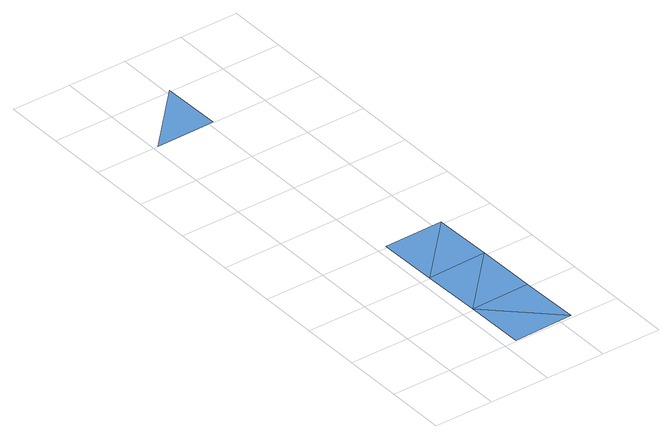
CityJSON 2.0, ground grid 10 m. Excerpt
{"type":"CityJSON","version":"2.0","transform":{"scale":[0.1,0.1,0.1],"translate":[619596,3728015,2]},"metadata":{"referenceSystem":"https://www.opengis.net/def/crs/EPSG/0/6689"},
"CityObjects":{
"waterbody1":{"type":"WaterBody","attributes":{"name":"福岡県津波浸水想定図","class":"1140","function":"2","WaterBodyTsunamiRiskAttribute.description":"1","WaterBodyTsunamiRiskAttribute.rank":"1"},"geometry":[{"type":"MultiSurface","lod":"1","boundaries":[[[0,1,2]],[[2,3,0]],[[3,4,0]],[[5,0,4]],[[5,6,7]],[[4,6,5]]]}]},
"waterbody2":{"type":"WaterBody","attributes":{"name":"福岡県津波浸水想定図","class":"1140","function":"2","WaterBodyTsunamiRiskAttribute.description":"1","WaterBodyTsunamiRiskAttribute.rank":"3"},"geometry":[{"type":"MultiSurface","lod":"1","boundaries":[[[8,9,10]]]}]}
},
"vertices":[
[120,103,6],[122,3,6],[222,5,6],[220,105,6],[218,205,6],[118,203,6],[216,305,6],[116,303,6],
[8,701,6],[108,703,6],[106,803,6]
]}
